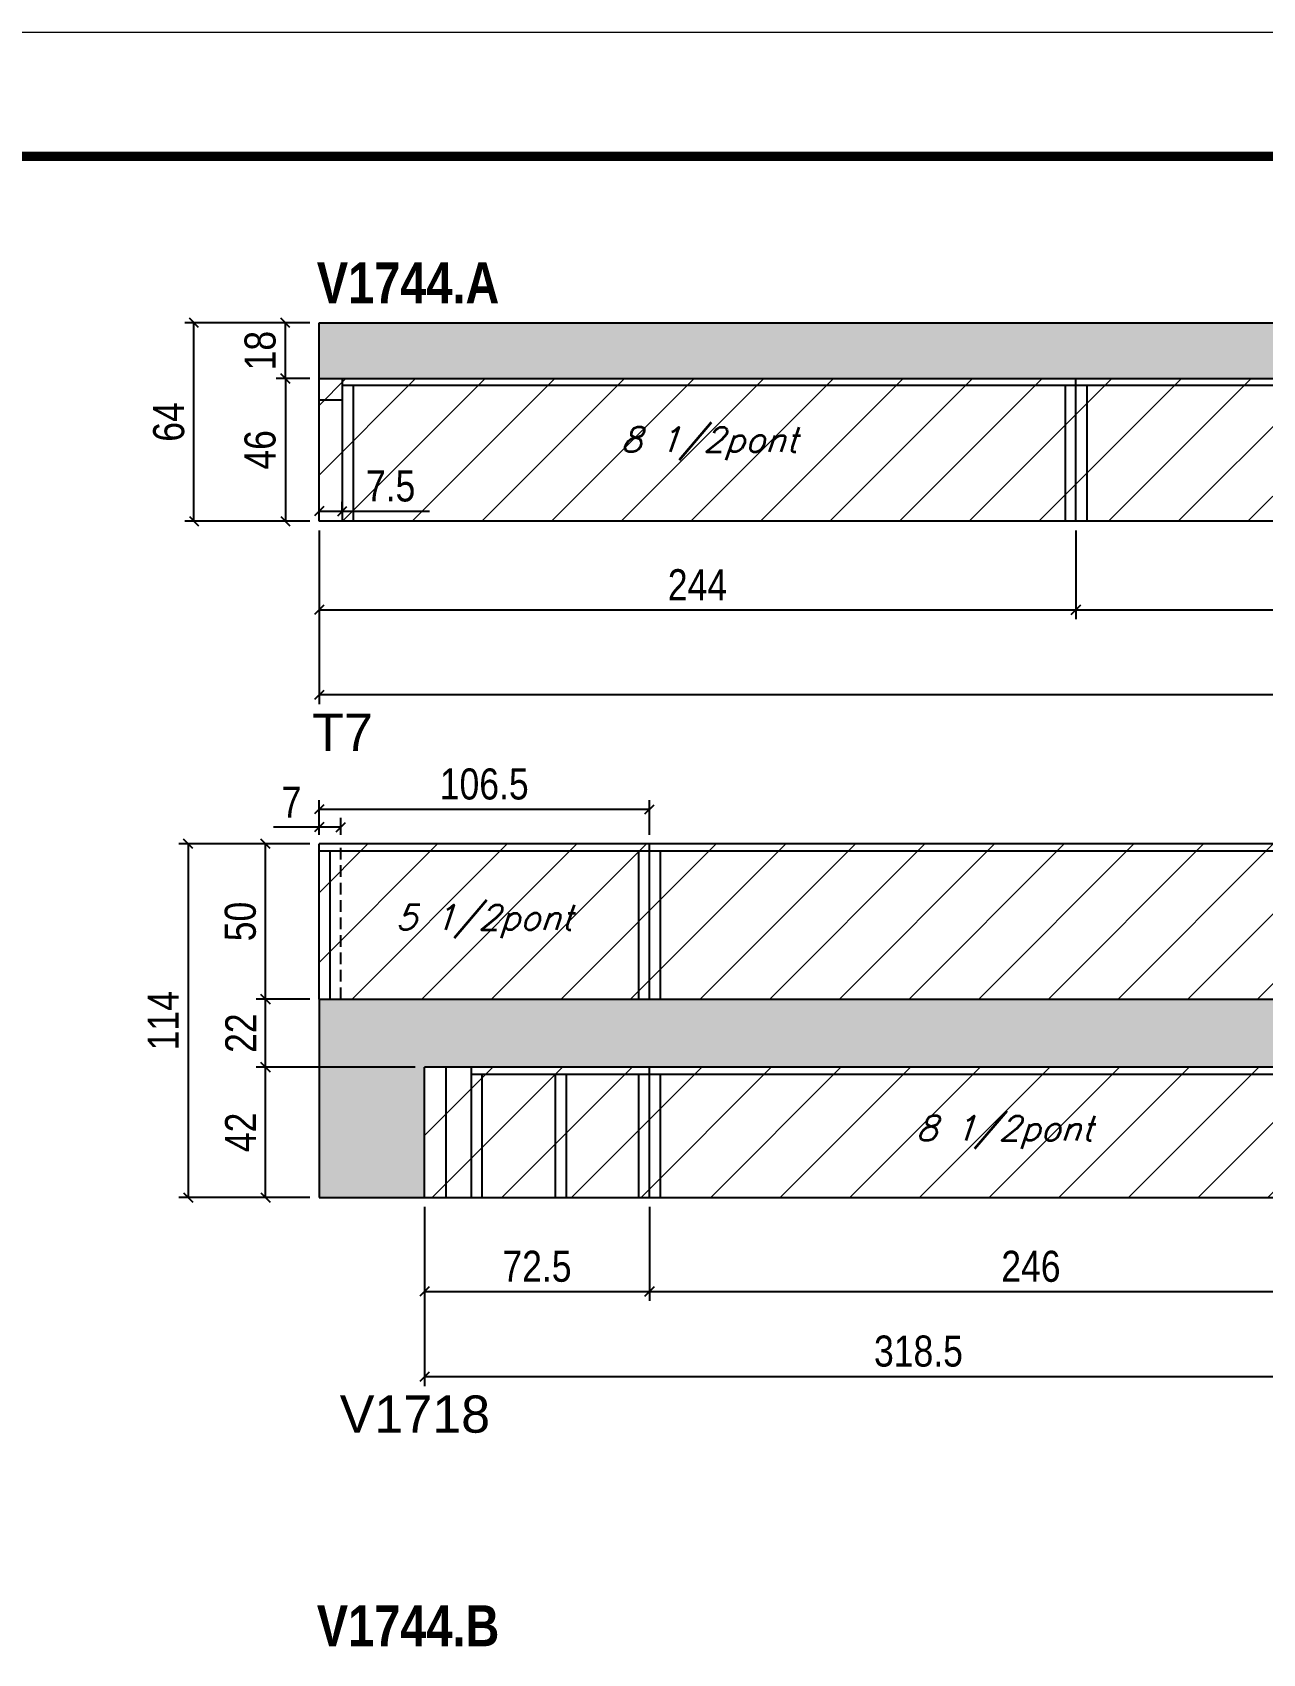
# Model space of a CAD drawing. Extents: x 3309 to 10008, y -2522 to 14608.
# Drawn here: x 3706 to 4103, y 6045 to 6568 of the extents above; entities that cross this region are included whole.
import ezdxf

# ---------------------------------------------------------------- set-up
doc = ezdxf.new("R2010")
doc.units = 0
doc.linetypes.add('DASHED', pattern=[0.75, 0.5, -0.25])
doc.linetypes.add('HIDDEN', pattern=[0.375, 0.25, -0.125])
for name, color, linetype in [('5', 5, 'Continuous'), ('COTA', 241, 'Continuous'), ('NOMENCLATURA', 7, 'Continuous'), ('Painéis', 200, 'Continuous'), ('SARR_2.2x7', 40, 'Continuous'), ('SARR_3.5x7', 81, 'Continuous'), ('texto', 7, 'Continuous')]:
    doc.layers.add(name, color=color, linetype=linetype)
for name, color, linetype, lineweight in [('Folhas', 255, 'Continuous', 9), ('Hachura', 251, 'Continuous', 9), ('SARRAFO DE PRESSAO', 251, 'DASHED', 9)]:
    doc.layers.add(name, color=color, linetype=linetype, lineweight=lineweight)
doc.styles.add('COTA TECNICA', font='techl___.ttf', dxfattribs={"height": 10})
doc.styles.add('Romans', font='romans.shx')
doc.styles.get("Standard").update_dxf_attribs({"font": 'arial.ttf'})
doc.styles.add('TECNICA', font='techb___.ttf', dxfattribs={"height": 10})
doc.dimstyles.new('PAINEL', dxfattribs={"dimtxt": 10, "dimasz": 3, "dimexe": 3, "dimexo": 3, "dimgap": 3, "dimtad": 1, "dimdec": 1, "dimzin": 12, "dimdsep": 46, "dimtxsty": 'COTA TECNICA', "dimblk1": 'OBLIQUE', "dimblk2": 'OBLIQUE', "dimsah": 1, "dimcen": 0.9, "dimclrd": 4, "dimclre": 4, "dimclrt": 240, "dimadec": 1, "dimazin": 3, "dimtfac": 1, "dimtdec": 1, "dimtmove": 0, "dimatfit": 3, "dimfxl": 1, "dimtolj": 1, "dimtzin": 12, "dimarcsym": 0})

# ---------------------------------------------------------------- blocks, each defined once
blk = doc.blocks.new('9999999999')
at = {"layer": 'Folhas'}
blk.add_lwpolyline([(98138.98, 34190.21), (99623.98, 34190.21), (99623.98, 35240.21), (98138.98, 35240.21)], close=True, dxfattribs=at)
at = {"layer": 'Folhas', "color": 30, "const_width": 3}
blk.add_lwpolyline([(98213.98, 34230.21), (99583.98, 34230.21), (99583.98, 35200.21), (98213.98, 35200.21)], close=True, dxfattribs=at)
blk = doc.blocks.new('_Oblique')
at = {"color": 0, "linetype": 'ByBlock', "lineweight": -2}
blk.add_line((-0.5, -0.5), (0.5, 0.5), dxfattribs=at)
blk = doc.blocks.new('*D3573')
at = {"layer": 'COTA', "color": 4, "lineweight": -2, "transparency": 16777216}
for p, q in [((3798.38, 6407.22), (3798.38, 6351.19)), ((4499.88, 6407.22), (4499.88, 6351.19)), ((4499.88, 6354.19), (3798.38, 6354.19))]:
    blk.add_line(p, q, dxfattribs=at)
at = {"layer": 'Defpoints', "color": 0, "transparency": 16777216}
for p in [(3798.38, 6410.22), (4499.88, 6410.22), (3798.38, 6354.19)]:
    blk.add_point(p, dxfattribs=at)
at = {"layer": 'COTA', "color": 4, "lineweight": -2, "transparency": 16777216, "xscale": 3, "yscale": 3, "zscale": 3, "rotation": 180}
blk.add_blockref('_Oblique', (3798.38, 6354.19), dxfattribs=at)
at = {"layer": 'COTA', "color": 4, "lineweight": -2, "transparency": 16777216, "xscale": 3, "yscale": 3, "zscale": 3}
blk.add_blockref('_Oblique', (4499.88, 6354.19), dxfattribs=at)
at = {"layer": 'COTA', "color": 240, "transparency": 16777216, "insert": (4149.13, 6362.3), "char_height": 10, "attachment_point": 5, "style": 'COTA TECNICA'}
blk.add_mtext('\\A1;701.5', dxfattribs=at)
blk = doc.blocks.new('*D3557')
at = {"layer": 'COTA', "color": 4, "lineweight": -2, "transparency": 16777216}
for p, q in [((3798.38, 6413.22), (3798.38, 6416.42)), ((3805.88, 6413.22), (3805.88, 6416.42)), ((3798.38, 6413.42), (3805.88, 6413.42)), ((3805.88, 6413.42), (3834.03, 6413.42))]:
    blk.add_line(p, q, dxfattribs=at)
at = {"layer": 'Defpoints', "color": 0, "transparency": 16777216}
for p in [(3798.38, 6410.22), (3805.88, 6413.42), (3805.88, 6410.22)]:
    blk.add_point(p, dxfattribs=at)
at = {"layer": 'COTA', "color": 4, "lineweight": -2, "transparency": 16777216, "xscale": 3, "yscale": 3, "zscale": 3, "rotation": 180}
blk.add_blockref('_Oblique', (3798.38, 6413.42), dxfattribs=at)
at = {"layer": 'COTA', "color": 4, "lineweight": -2, "transparency": 16777216, "xscale": 3, "yscale": 3, "zscale": 3}
blk.add_blockref('_Oblique', (3805.88, 6413.42), dxfattribs=at)
at = {"layer": 'COTA', "color": 240, "transparency": 16777216, "insert": (3821.45, 6421.53), "char_height": 10, "attachment_point": 5, "style": 'COTA TECNICA'}
blk.add_mtext('\\A1;7.5', dxfattribs=at)
blk = doc.blocks.new('*D3558')
at = {"layer": 'COTA', "color": 4, "lineweight": -2, "transparency": 16777216}
for p, q in [((3798.38, 6407.22), (3798.38, 6378.67)), ((4042.38, 6407.22), (4042.38, 6378.67)), ((3798.38, 6381.67), (4042.38, 6381.67))]:
    blk.add_line(p, q, dxfattribs=at)
at = {"layer": 'Defpoints', "color": 0, "transparency": 16777216}
for p in [(3798.38, 6410.22, 0), (4042.38, 6410.22, 0), (4042.38, 6381.67)]:
    blk.add_point(p, dxfattribs=at)
at = {"layer": 'COTA', "color": 4, "lineweight": -2, "transparency": 16777216, "xscale": 3, "yscale": 3, "zscale": 3, "rotation": 180}
blk.add_blockref('_Oblique', (3798.38, 6381.67), dxfattribs=at)
at = {"layer": 'COTA', "color": 4, "lineweight": -2, "transparency": 16777216, "xscale": 3, "yscale": 3, "zscale": 3}
blk.add_blockref('_Oblique', (4042.38, 6381.67), dxfattribs=at)
at = {"layer": 'COTA', "color": 240, "transparency": 16777216, "insert": (3920.38, 6389.74), "char_height": 10, "attachment_point": 5, "style": 'COTA TECNICA'}
blk.add_mtext('\\A1;244', dxfattribs=at)
blk = doc.blocks.new('*D3559')
at = {"layer": 'COTA', "color": 4, "lineweight": -2, "transparency": 16777216}
for p, q in [((4042.38, 6407.22), (4042.38, 6378.67)), ((4286.38, 6407.22), (4286.38, 6378.67)), ((4042.38, 6381.67), (4286.38, 6381.67))]:
    blk.add_line(p, q, dxfattribs=at)
at = {"layer": 'Defpoints', "color": 0, "transparency": 16777216}
for p in [(4042.38, 6410.22, 0), (4286.38, 6410.22, 0), (4286.38, 6381.67)]:
    blk.add_point(p, dxfattribs=at)
at = {"layer": 'COTA', "color": 4, "lineweight": -2, "transparency": 16777216, "xscale": 3, "yscale": 3, "zscale": 3, "rotation": 180}
blk.add_blockref('_Oblique', (4042.38, 6381.67), dxfattribs=at)
at = {"layer": 'COTA', "color": 4, "lineweight": -2, "transparency": 16777216, "xscale": 3, "yscale": 3, "zscale": 3}
blk.add_blockref('_Oblique', (4286.38, 6381.67), dxfattribs=at)
at = {"layer": 'COTA', "color": 240, "transparency": 16777216, "insert": (4164.38, 6389.74), "char_height": 10, "attachment_point": 5, "style": 'COTA TECNICA'}
blk.add_mtext('\\A1;244', dxfattribs=at)
blk = doc.blocks.new('*D3563')
at = {"layer": 'COTA', "color": 4, "lineweight": -2, "transparency": 16777216}
for p, q in [((3795.38, 6456.22), (3784.51, 6456.22)), ((3787.51, 6456.22), (3787.51, 6410.22)), ((3795.38, 6410.22), (3784.51, 6410.22))]:
    blk.add_line(p, q, dxfattribs=at)
at = {"layer": 'Defpoints', "color": 0, "transparency": 16777216}
for p in [(3798.38, 6456.22, 0), (3787.51, 6410.22), (3798.38, 6410.22, 0)]:
    blk.add_point(p, dxfattribs=at)
at = {"layer": 'COTA', "color": 4, "lineweight": -2, "transparency": 16777216, "xscale": 3, "yscale": 3, "zscale": 3}
for p, rotation in [((3787.51, 6456.22), 90), ((3787.51, 6410.22), 270)]:
    blk.add_blockref('_Oblique', p, dxfattribs=dict(at, rotation=rotation))
at = {"layer": 'COTA', "color": 240, "transparency": 16777216, "insert": (3779.41, 6433.22), "char_height": 10, "attachment_point": 5, "rotation": 90, "style": 'COTA TECNICA'}
blk.add_mtext('\\A1;46', dxfattribs=at)
blk = doc.blocks.new('*D3564')
at = {"layer": 'COTA', "color": 4, "lineweight": -2, "transparency": 16777216}
for p, q in [((3795.38, 6474.22), (3784.51, 6474.22)), ((3787.51, 6456.22), (3787.51, 6474.22)), ((3795.38, 6456.22), (3784.51, 6456.22))]:
    blk.add_line(p, q, dxfattribs=at)
at = {"layer": 'Defpoints', "color": 0, "transparency": 16777216}
for p in [(3787.51, 6474.22), (3798.38, 6474.22, 0), (3798.38, 6456.22, 0)]:
    blk.add_point(p, dxfattribs=at)
at = {"layer": 'COTA', "color": 4, "lineweight": -2, "transparency": 16777216, "xscale": 3, "yscale": 3, "zscale": 3}
for p, rotation in [((3787.51, 6474.22), 90), ((3787.51, 6456.22), 270)]:
    blk.add_blockref('_Oblique', p, dxfattribs=dict(at, rotation=rotation))
at = {"layer": 'COTA', "color": 240, "transparency": 16777216, "insert": (3779.42, 6465.22), "char_height": 10, "attachment_point": 5, "rotation": 90, "style": 'COTA TECNICA'}
blk.add_mtext('\\A1;18', dxfattribs=at)
blk = doc.blocks.new('*D3565')
at = {"layer": 'COTA', "color": 4, "lineweight": -2, "transparency": 16777216}
for p, q in [((3795.38, 6474.22), (3755.06, 6474.22)), ((3758.06, 6410.22), (3758.06, 6474.22)), ((3795.38, 6410.22), (3755.06, 6410.22))]:
    blk.add_line(p, q, dxfattribs=at)
at = {"layer": 'Defpoints', "color": 0, "transparency": 16777216}
for p in [(3758.06, 6474.22), (3798.38, 6474.22, 0), (3798.38, 6410.22, 0)]:
    blk.add_point(p, dxfattribs=at)
at = {"layer": 'COTA', "color": 4, "lineweight": -2, "transparency": 16777216, "xscale": 3, "yscale": 3, "zscale": 3}
for p, rotation in [((3758.06, 6474.22), 90), ((3758.06, 6410.22), 270)]:
    blk.add_blockref('_Oblique', p, dxfattribs=dict(at, rotation=rotation))
at = {"layer": 'COTA', "color": 240, "transparency": 16777216, "insert": (3749.96, 6442.22), "char_height": 10, "attachment_point": 5, "rotation": 90, "style": 'COTA TECNICA'}
blk.add_mtext('\\A1;64', dxfattribs=at)
blk = doc.blocks.new('*D3566')
at = {"layer": 'COTA', "color": 4, "lineweight": -2, "transparency": 16777216}
for p, q in [((3832.38, 6189.15), (3832.38, 6131.33)), ((4150.88, 6189.15), (4150.88, 6131.33)), ((4150.88, 6134.33), (3832.38, 6134.33))]:
    blk.add_line(p, q, dxfattribs=at)
at = {"layer": 'Defpoints', "color": 0, "transparency": 16777216}
for p in [(3832.38, 6192.15), (4150.88, 6192.15), (3832.38, 6134.33)]:
    blk.add_point(p, dxfattribs=at)
at = {"layer": 'COTA', "color": 4, "lineweight": -2, "transparency": 16777216, "xscale": 3, "yscale": 3, "zscale": 3, "rotation": 180}
blk.add_blockref('_Oblique', (3832.38, 6134.33), dxfattribs=at)
at = {"layer": 'COTA', "color": 4, "lineweight": -2, "transparency": 16777216, "xscale": 3, "yscale": 3, "zscale": 3}
blk.add_blockref('_Oblique', (4150.88, 6134.33), dxfattribs=at)
at = {"layer": 'COTA', "color": 240, "transparency": 16777216, "insert": (3991.63, 6142.57), "char_height": 10, "attachment_point": 5, "style": 'COTA TECNICA'}
blk.add_mtext('\\A1;318.5', dxfattribs=at)
blk = doc.blocks.new('*D3567')
at = {"layer": 'COTA', "color": 4, "lineweight": -2, "transparency": 16777216}
for p, q in [((3832.38, 6189.15), (3832.38, 6158.81)), ((3904.88, 6189.15), (3904.88, 6158.81)), ((3832.38, 6161.81), (3904.88, 6161.81))]:
    blk.add_line(p, q, dxfattribs=at)
at = {"layer": 'Defpoints', "color": 0, "transparency": 16777216}
for p in [(3832.38, 6192.15), (3904.88, 6192.15), (3904.88, 6161.81)]:
    blk.add_point(p, dxfattribs=at)
at = {"layer": 'COTA', "color": 4, "lineweight": -2, "transparency": 16777216, "xscale": 3, "yscale": 3, "zscale": 3, "rotation": 180}
blk.add_blockref('_Oblique', (3832.38, 6161.81), dxfattribs=at)
at = {"layer": 'COTA', "color": 4, "lineweight": -2, "transparency": 16777216, "xscale": 3, "yscale": 3, "zscale": 3}
blk.add_blockref('_Oblique', (3904.88, 6161.81), dxfattribs=at)
at = {"layer": 'COTA', "color": 240, "transparency": 16777216, "insert": (3868.63, 6169.92), "char_height": 10, "attachment_point": 5, "style": 'COTA TECNICA'}
blk.add_mtext('\\A1;72.5', dxfattribs=at)
blk = doc.blocks.new('*D3568')
at = {"layer": 'COTA', "color": 4, "lineweight": -2, "transparency": 16777216}
for p, q in [((3904.88, 6189.15), (3904.88, 6158.81)), ((4150.88, 6189.15), (4150.88, 6158.81)), ((3904.88, 6161.81), (4150.88, 6161.81))]:
    blk.add_line(p, q, dxfattribs=at)
at = {"layer": 'Defpoints', "color": 0, "transparency": 16777216}
for p in [(3904.88, 6192.15), (4150.88, 6192.15), (4150.88, 6161.81)]:
    blk.add_point(p, dxfattribs=at)
at = {"layer": 'COTA', "color": 4, "lineweight": -2, "transparency": 16777216, "xscale": 3, "yscale": 3, "zscale": 3, "rotation": 180}
blk.add_blockref('_Oblique', (3904.88, 6161.81), dxfattribs=at)
at = {"layer": 'COTA', "color": 4, "lineweight": -2, "transparency": 16777216, "xscale": 3, "yscale": 3, "zscale": 3}
blk.add_blockref('_Oblique', (4150.88, 6161.81), dxfattribs=at)
at = {"layer": 'COTA', "color": 240, "transparency": 16777216, "insert": (4027.88, 6169.91), "char_height": 10, "attachment_point": 5, "style": 'COTA TECNICA'}
blk.add_mtext('\\A1;246', dxfattribs=at)
blk = doc.blocks.new('*D3569')
at = {"layer": 'COTA', "color": 4, "lineweight": -2, "transparency": 16777216}
for p, q in [((3798.38, 6311.57), (3783.65, 6311.57)), ((3798.38, 6309.15), (3798.38, 6314.57)), ((3805.38, 6311.57), (3798.38, 6311.57)), ((3805.38, 6309.15), (3805.38, 6314.57))]:
    blk.add_line(p, q, dxfattribs=at)
at = {"layer": 'Defpoints', "color": 0, "transparency": 16777216}
for p in [(3798.38, 6311.57), (3798.38, 6306.15, 0), (3805.38, 6306.15, 0)]:
    blk.add_point(p, dxfattribs=at)
at = {"layer": 'COTA', "color": 4, "lineweight": -2, "transparency": 16777216, "xscale": 3, "yscale": 3, "zscale": 3, "rotation": 180}
blk.add_blockref('_Oblique', (3798.38, 6311.57), dxfattribs=at)
at = {"layer": 'COTA', "color": 4, "lineweight": -2, "transparency": 16777216, "xscale": 3, "yscale": 3, "zscale": 3}
blk.add_blockref('_Oblique', (3805.38, 6311.57), dxfattribs=at)
at = {"layer": 'COTA', "color": 240, "transparency": 16777216, "insert": (3789.51, 6319.64), "char_height": 10, "attachment_point": 5, "style": 'COTA TECNICA'}
blk.add_mtext('\\A1;7', dxfattribs=at)
blk = doc.blocks.new('*D3584')
at = {"layer": 'COTA', "color": 4, "lineweight": -2, "transparency": 16777216}
for p, q in [((3829.38, 6234.15), (3778.15, 6234.15)), ((3781.15, 6192.15), (3781.15, 6234.15)), ((3795.38, 6192.15), (3778.15, 6192.15))]:
    blk.add_line(p, q, dxfattribs=at)
at = {"layer": 'Defpoints', "color": 0, "transparency": 16777216}
for p in [(3781.15, 6234.15), (3832.38, 6234.15, 0), (3798.38, 6192.15, 0)]:
    blk.add_point(p, dxfattribs=at)
at = {"layer": 'COTA', "color": 4, "lineweight": -2, "transparency": 16777216, "xscale": 3, "yscale": 3, "zscale": 3}
for p, rotation in [((3781.15, 6234.15), 90), ((3781.15, 6192.15), 270)]:
    blk.add_blockref('_Oblique', p, dxfattribs=dict(at, rotation=rotation))
at = {"layer": 'COTA', "color": 240, "transparency": 16777216, "insert": (3773.08, 6213.15), "char_height": 10, "attachment_point": 5, "rotation": 90, "style": 'COTA TECNICA'}
blk.add_mtext('\\A1;42', dxfattribs=at)
blk = doc.blocks.new('*D3585')
at = {"layer": 'COTA', "color": 4, "lineweight": -2, "transparency": 16777216}
for p, q in [((3795.38, 6256.15), (3778.15, 6256.15)), ((3781.15, 6234.15), (3781.15, 6256.15)), ((3829.38, 6234.15), (3778.15, 6234.15))]:
    blk.add_line(p, q, dxfattribs=at)
at = {"layer": 'Defpoints', "color": 0, "transparency": 16777216}
for p in [(3781.15, 6256.15), (3798.38, 6256.15, 0), (3832.38, 6234.15, 0)]:
    blk.add_point(p, dxfattribs=at)
at = {"layer": 'COTA', "color": 4, "lineweight": -2, "transparency": 16777216, "xscale": 3, "yscale": 3, "zscale": 3}
for p, rotation in [((3781.15, 6256.15), 90), ((3781.15, 6234.15), 270)]:
    blk.add_blockref('_Oblique', p, dxfattribs=dict(at, rotation=rotation))
at = {"layer": 'COTA', "color": 240, "transparency": 16777216, "insert": (3773.15, 6245.15), "char_height": 10, "attachment_point": 5, "rotation": 90, "style": 'COTA TECNICA'}
blk.add_mtext('\\A1;22', dxfattribs=at)
blk = doc.blocks.new('*D3586')
at = {"layer": 'COTA', "color": 4, "lineweight": -2, "transparency": 16777216}
for p, q in [((3795.38, 6306.15), (3778.15, 6306.15)), ((3781.15, 6256.15), (3781.15, 6306.15)), ((3795.38, 6256.15), (3778.15, 6256.15))]:
    blk.add_line(p, q, dxfattribs=at)
at = {"layer": 'Defpoints', "color": 0, "transparency": 16777216}
for p in [(3781.15, 6306.15), (3798.38, 6306.15, 0), (3798.38, 6256.15, 0)]:
    blk.add_point(p, dxfattribs=at)
at = {"layer": 'COTA', "color": 4, "lineweight": -2, "transparency": 16777216, "xscale": 3, "yscale": 3, "zscale": 3}
for p, rotation in [((3781.15, 6306.15), 90), ((3781.15, 6256.15), 270)]:
    blk.add_blockref('_Oblique', p, dxfattribs=dict(at, rotation=rotation))
at = {"layer": 'COTA', "color": 240, "transparency": 16777216, "insert": (3773.04, 6281.15), "char_height": 10, "attachment_point": 5, "rotation": 90, "style": 'COTA TECNICA'}
blk.add_mtext('\\A1;50', dxfattribs=at)
blk = doc.blocks.new('*D3587')
at = {"layer": 'COTA', "color": 4, "lineweight": -2, "transparency": 16777216}
for p, q in [((3795.38, 6306.15), (3753.22, 6306.15)), ((3756.22, 6306.15), (3756.22, 6192.15)), ((3795.38, 6192.15), (3753.22, 6192.15))]:
    blk.add_line(p, q, dxfattribs=at)
at = {"layer": 'Defpoints', "color": 0, "transparency": 16777216}
for p in [(3798.38, 6306.15, 0), (3756.22, 6192.15), (3798.38, 6192.15, 0)]:
    blk.add_point(p, dxfattribs=at)
at = {"layer": 'COTA', "color": 4, "lineweight": -2, "transparency": 16777216, "xscale": 3, "yscale": 3, "zscale": 3}
for p, rotation in [((3756.22, 6306.15), 90), ((3756.22, 6192.15), 270)]:
    blk.add_blockref('_Oblique', p, dxfattribs=dict(at, rotation=rotation))
at = {"layer": 'COTA', "color": 240, "transparency": 16777216, "insert": (3748.15, 6249.15), "char_height": 10, "attachment_point": 5, "rotation": 90, "style": 'COTA TECNICA'}
blk.add_mtext('\\A1;114', dxfattribs=at)
blk = doc.blocks.new('*D3588')
at = {"layer": 'COTA', "color": 4, "lineweight": -2, "transparency": 16777216}
for p, q in [((3798.38, 6309.15), (3798.38, 6320.32)), ((3904.88, 6309.15), (3904.88, 6320.32)), ((3798.38, 6317.32), (3904.88, 6317.32))]:
    blk.add_line(p, q, dxfattribs=at)
at = {"layer": 'Defpoints', "color": 0, "transparency": 16777216}
for p in [(3904.88, 6317.32), (3798.38, 6306.15, 0), (3904.88, 6306.15, 0)]:
    blk.add_point(p, dxfattribs=at)
at = {"layer": 'COTA', "color": 4, "lineweight": -2, "transparency": 16777216, "xscale": 3, "yscale": 3, "zscale": 3, "rotation": 180}
blk.add_blockref('_Oblique', (3798.38, 6317.32), dxfattribs=at)
at = {"layer": 'COTA', "color": 4, "lineweight": -2, "transparency": 16777216, "xscale": 3, "yscale": 3, "zscale": 3}
blk.add_blockref('_Oblique', (3904.88, 6317.32), dxfattribs=at)
at = {"layer": 'COTA', "color": 240, "transparency": 16777216, "insert": (3851.63, 6325.43), "char_height": 10, "attachment_point": 5, "style": 'COTA TECNICA'}
blk.add_mtext('\\A1;106.5', dxfattribs=at)

msp = doc.modelspace()

# ---------------------------------------------------------------- hatches: boundary and pattern name
at = {"layer": 'COTA'}
h = msp.add_hatch(dxfattribs=at)
h.set_pattern_fill('AR-CONC', color=256, scale=0.03)
h.set_pattern_definition([(50, (-4702.123, -1152.575), (5.46554, -0.4781726), [0.5715, -6.2865]), (355, (-4702.123, -1152.575), (-1.0573026, 5.7317054), [0.4572, -5.0292175]), (100.451445, (-4701.6677, -1152.615), (4.4082374, 5.2535326), [0.4857003, -5.3427073]), (46.1842, (-4702.123, -1151.051), (8.1323712, -1.26127), [0.85725, -9.42975]), (96.63556, (-4701.4454, -1151.156), (7.122124, 7.422784), [0.7285507, -8.014068]), (351.18415, (-4702.123, -1151.051), (7.122124, 7.422784), [0.685799, -7.543792]), (21, (-4701.361, -1151.432), (4.5484317, -3.067956), [0.5715, -6.2865]), (326, (-4701.361, -1151.432), (1.8540609, 5.525639), [0.4572, -5.0292]), (71.451445, (-4700.982, -1151.688), (6.4024926, 2.457683), [0.4857003, -5.342698]), (37.5, (-4702.1231, -1152.5751), (0.0926581, 2.53665117), [0, -4.96824, 0, -5.1054, 0, -5.04825]), (7.5, (-4702.1231, -1152.575), (2.0045899, 3.00541724), [0, -2.91084, 0, -4.85394, 0, -1.92405]), (327.5, (-4703.8224, -1152.5751), (4.06771786, -0.17186232), [0, -1.905, 0, -5.9436, 0, -7.8867]), (317.5, (-4704.5844, -1152.575), (4.4438754, 0.7627947), [0, -2.4765, 0, -3.94716, 0, -5.6007])])
h.paths.add_polyline_path([(4431.88, 6425.22), (4431.88, 6456.22), (4499.88, 6456.22), (4499.88, 6474.22), (3798.38, 6474.22), (3798.38, 6456.22), (4363.88, 6456.22), (4363.88, 6425.22)])
h = msp.add_hatch(dxfattribs=at)
h.set_pattern_fill('AR-CONC', color=256, scale=0.03)
h.set_pattern_definition([(50, (-4770.123, -1148.575), (5.46554, -0.4781726), [0.5715, -6.2865]), (355, (-4770.123, -1148.575), (-1.0573026, 5.7317054), [0.4572, -5.0292175]), (100.451445, (-4769.6677, -1148.615), (4.4082374, 5.2535326), [0.4857003, -5.3427073]), (46.1842, (-4770.123, -1147.051), (8.1323712, -1.26127), [0.85725, -9.42975]), (96.63556, (-4769.4454, -1147.156), (7.122124, 7.422784), [0.7285507, -8.014068]), (351.18415, (-4770.123, -1147.051), (7.122124, 7.422784), [0.685799, -7.543792]), (21, (-4769.361, -1147.432), (4.5484317, -3.067956), [0.5715, -6.2865]), (326, (-4769.361, -1147.432), (1.8540609, 5.525639), [0.4572, -5.0292]), (71.451445, (-4768.982, -1147.688), (6.4024926, 2.457683), [0.4857003, -5.342698]), (37.5, (-4770.1231, -1148.5751), (0.0926581, 2.53665117), [0, -4.96824, 0, -5.1054, 0, -5.04825]), (7.5, (-4770.1231, -1148.575), (2.0045899, 3.00541724), [0, -2.91084, 0, -4.85394, 0, -1.92405]), (327.5, (-4771.8224, -1148.5751), (4.06771786, -0.17186232), [0, -1.905, 0, -5.9436, 0, -7.8867]), (317.5, (-4772.5844, -1148.575), (4.4438754, 0.7627947), [0, -2.4765, 0, -3.94716, 0, -5.6007])])
h.paths.add_polyline_path([(4150.88, 6256.15), (3798.38, 6256.15), (3798.38, 6192.15), (3832.38, 6192.15), (3832.38, 6234.15), (4150.88, 6234.15), (4150.88, 6192.15), (4180.88, 6192.15), (4180.88, 6234.15), (4472.88, 6234.15), (4472.88, 6256.15), (4180.88, 6256.15), (4180.88, 6306.15), (4150.88, 6306.15)])
at = {"layer": 'Hachura', "linetype": 'ByBlock'}
h = msp.add_hatch(dxfattribs=at)
h.set_pattern_fill('ANSI31', color=256, scale=5)
h.paths.add_polyline_path([(4042.38, 6410.22), (4042.38, 6456.22), (3798.38, 6456.22), (3798.38, 6410.22)])
h.paths.add_polyline_path([(4042.38, 6456.22), (4042.38, 6410.22), (4286.38, 6410.22), (4286.38, 6456.22)])
h.paths.add_polyline_path([(4286.38, 6456.22), (4286.38, 6410.22), (4431.88, 6410.22), (4431.88, 6425.22), (4363.88, 6425.22), (4363.88, 6456.22)])
h.paths.add_polyline_path([(4431.88, 6456.22), (4431.88, 6410.22), (4499.88, 6410.22), (4499.88, 6456.22)])
h.paths.add_polyline_path([(4472.88, 6306.15), (4426.88, 6306.15), (4426.88, 6256.15), (4472.88, 6256.15)])
h.paths.add_polyline_path([(4426.88, 6256.15), (4426.88, 6306.15), (4182.88, 6306.15), (4182.88, 6256.15)])
h.paths.add_polyline_path([(3904.88, 6306.15), (3904.88, 6256.15), (4148.88, 6256.15), (4148.88, 6306.15)])
h.paths.add_polyline_path([(3904.88, 6256.15), (3904.88, 6306.15), (3798.38, 6306.15), (3798.38, 6256.15)])
h.paths.add_polyline_path([(3832.38, 6234.15), (3832.38, 6192.15), (3904.88, 6192.15), (3904.88, 6234.15)])
h.paths.add_polyline_path([(4148.88, 6192.15), (4148.88, 6234.15), (3904.88, 6234.15), (3904.88, 6192.15)])
h.paths.add_polyline_path([(4182.88, 6234.15), (4182.88, 6192.15), (4426.88, 6192.15), (4426.88, 6234.15)])
h.paths.add_polyline_path([(4472.88, 6234.15), (4426.88, 6234.15), (4426.88, 6192.15), (4472.88, 6192.15)])
h.paths.add_polyline_path([(4641.84, 6187.65), (4622.84, 6187.65), (4622.84, 6137.65), (4641.84, 6137.65)])
h.paths.add_polyline_path([(4679.38, 5974.22), (4608.38, 5974.22), (4608.38, 5927.22), (4679.38, 5927.22)])
h.paths.add_polyline_path([(4608.38, 5927.22), (4608.38, 5974.22), (4364.38, 5974.22), (4364.38, 5927.22)])
h.paths.add_polyline_path([(4120.38, 5974.22), (4120.38, 5927.22), (4364.38, 5927.22), (4364.38, 5974.22)])
h.paths.add_polyline_path([(4090.38, 5927.22), (4090.38, 5974.22), (4044.38, 5974.22), (4044.38, 5927.22)])
h.paths.add_polyline_path([(4044.38, 5927.22), (4044.38, 5974.22), (3798.38, 5974.22), (3798.38, 5927.22)])
h.paths.add_polyline_path([(3798.38, 6041.22), (3798.38, 5991.22), (4044.38, 5991.22), (4044.38, 6041.22)])
h.paths.add_polyline_path([(4044.38, 5991.22), (4090.38, 5991.22), (4090.38, 6041.22), (4044.38, 6041.22)])
h.paths.add_polyline_path([(4120.38, 6041.22), (4120.38, 5991.22), (4221.38, 5991.22), (4221.38, 6041.22)])
h.paths.add_polyline_path([(4221.38, 6041.22), (4221.38, 5991.22), (4465.38, 5991.22), (4465.38, 6041.22)])

# ---------------------------------------------------------------- linework, layer by layer
at = {"layer": 'COTA'}
for p, q in [((3798.38, 6456.22, 0), (3798.38, 6474.22, 0)), ((3798.38, 6474.22, 0), (4499.88, 6474.22, 0)), ((3798.38, 6256.15, 0), (3798.38, 6192.15, 0)), ((3798.38, 6192.15, 0), (3832.38, 6192.15, 0))]:
    msp.add_line(p, q, dxfattribs=at)
at = {"layer": 'Painéis', "linetype": 'ByBlock'}
for p, q in [((3798.38, 6410.22, 0), (3798.38, 6456.22, 0)), ((3798.38, 6456.22, 0), (4363.88, 6456.22, 0)), ((4042.38, 6410.22, 0), (4042.38, 6456.22, 0)), ((4499.88, 6410.22, 0), (3798.38, 6410.22, 0)), ((4150.88, 6306.15, 0), (3798.38, 6306.15, 0)), ((3798.38, 6256.15, 0), (3798.38, 6306.15, 0)), ((3904.88, 6256.15, 0), (3904.88, 6306.15, 0)), ((3798.38, 6256.15, 0), (4150.88, 6256.15, 0)), ((4150.88, 6234.15, 0), (3832.38, 6234.15, 0)), ((3832.38, 6192.15, 0), (3832.38, 6234.15, 0)), ((3904.88, 6192.15, 0), (3904.88, 6234.15, 0)), ((3832.38, 6192.15, 0), (4150.88, 6192.15, 0))]:
    msp.add_line(p, q, dxfattribs=at)
at = {"layer": 'SARR_2.2x7', "linetype": 'Continuous'}
for p, q in [((4042.38, 6454.02, 0), (3805.88, 6454.02, 0)), ((4286.38, 6454.02, 0), (4042.38, 6454.02, 0)), ((3805.88, 6449.22, 0), (3798.38, 6449.22, 0)), ((3798.38, 6303.95, 0), (3904.88, 6303.95, 0)), ((3904.88, 6303.95, 0), (4133.88, 6303.95, 0)), ((3839.38, 6192.15, 0), (3839.38, 6234.15, 0)), ((3847.38, 6231.95, 0), (3904.88, 6231.95, 0)), ((3904.88, 6231.95, 0), (4133.88, 6231.95, 0))]:
    msp.add_line(p, q, dxfattribs=at)
at = {"layer": 'SARR_2.2x7', "linetype": 'HIDDEN', "ltscale": 15}
msp.add_line((3805.38, 6256.15, 0), (3805.38, 6306.15, 0), dxfattribs=at)
at = {"layer": 'SARR_3.5x7'}
for p, q in [((3805.88, 6456.22, 0), (3805.88, 6410.22, 0)), ((3809.38, 6454.02, 0), (3809.38, 6410.22, 0)), ((4038.88, 6454.02, 0), (4038.88, 6410.22, 0)), ((4045.88, 6454.02, 0), (4045.88, 6410.22, 0)), ((3801.88, 6303.95, 0), (3801.88, 6256.15, 0)), ((3901.38, 6303.95, 0), (3901.38, 6256.15, 0)), ((3908.38, 6303.95, 0), (3908.38, 6256.15, 0)), ((3847.38, 6234.15, 0), (3847.38, 6192.15, 0)), ((3850.88, 6231.95, 0), (3850.88, 6192.15, 0)), ((3874.54, 6231.95, 0), (3874.54, 6192.15, 0)), ((3878.04, 6231.95, 0), (3878.04, 6192.15, 0)), ((3901.38, 6231.95, 0), (3901.38, 6192.15, 0)), ((3908.38, 6231.95, 0), (3908.38, 6192.15, 0))]:
    msp.add_line(p, q, dxfattribs=at)

# ---------------------------------------------------------------- block references
at = {"layer": 'SARRAFO DE PRESSAO', "color": 6, "linetype": 'ByBlock'}
msp.add_blockref('9999999999', (-94829.61, -28672.37), dxfattribs=at)

# ---------------------------------------------------------------- texts
at = {"layer": '5', "linetype": 'Continuous'}
for s, p in [('T7', (3796.14, 6336.18)), ('V1718', (3805.05, 6116.32, 0))]:
    msp.add_text(s, height=12, rotation=360, dxfattribs=at).set_placement(p)
at = {"layer": 'NOMENCLATURA', "style": 'TECNICA'}
for s, p in [('V1744.A', (3797.66, 6480.46, 0)), ('V1744.B', (3797.66, 6047.46, 0))]:
    msp.add_text(s, height=13.2, dxfattribs=at).set_placement(p)
at = {"layer": 'texto', "color": 2, "char_height": 8, "attachment_point": 5, "style": 'Romans'}
for s, insert in [('{\\Q19;\\C256;8 1/2pont}', (3924.13, 6435.22, 0)), ('{\\Q19;\\C256;5 1/2pont}', (3851.63, 6281.15, 0)), ('{\\Q19;\\C256;8 1/2pont}', (4019.38, 6213.15, 0))]:
    msp.add_mtext(s, dxfattribs=dict(at, insert=insert))

# ---------------------------------------------------------------- dimensions: what is measured, and where the dimension line sits
at = {"layer": 'COTA'}
for base, p1, p2, angle, picture, middle in [((3758.06, 6474.22), (3798.38, 6410.22, 0), (3798.38, 6474.22, 0), 90, '*D3565', (3749.96, 6442.22)), ((3787.51, 6474.22), (3798.38, 6456.22, 0), (3798.38, 6474.22, 0), 90, '*D3564', (3779.42, 6465.22)), ((3787.51, 6410.22), (3798.38, 6456.22, 0), (3798.38, 6410.22, 0), 90, '*D3563', (3779.41, 6433.22)), ((3805.88, 6413.42, 0), (3798.38, 6410.22, 0), (3805.88, 6410.22, 0), 180, '*D3557', (3821.45, 6421.53, 0)), ((3756.22, 6192.15), (3798.38, 6306.15, 0), (3798.38, 6192.15, 0), 90, '*D3587', (3748.15, 6249.15)), ((3781.15, 6234.15), (3798.38, 6192.15, 0), (3832.38, 6234.15, 0), 90, '*D3584', (3773.08, 6213.15)), ((3832.38, 6134.33, 0), (4150.88, 6192.15, 0), (3832.38, 6192.15, 0), 180, '*D3566', (3991.63, 6142.57, 0))]:
    dim = msp.add_linear_dim(base=base, p1=p1, p2=p2, angle=angle, dimstyle='PAINEL', dxfattribs=at)
    dim.commit()
    dim.dimension.update_dxf_attribs({"geometry": picture, "text_midpoint": middle})
for base, p1, p2, picture, middle in [((3798.38, 6354.19, 0), (4499.88, 6410.22, 0), (3798.38, 6410.22, 0), '*D3573', (4149.13, 6362.3, 0)), ((4042.38, 6381.67), (3798.38, 6410.22, 0), (4042.38, 6410.22, 0), '*D3558', (3920.38, 6389.74)), ((3904.88, 6317.32), (3798.38, 6306.15, 0), (3904.88, 6306.15, 0), '*D3588', (3851.63, 6325.43)), ((3798.38, 6311.57), (3805.38, 6306.15, 0), (3798.38, 6306.15, 0), '*D3569', (3789.51, 6319.64)), ((3904.88, 6161.81, 0), (3832.38, 6192.15, 0), (3904.88, 6192.15, 0), '*D3567', (3868.63, 6169.92, 0))]:
    dim = msp.add_linear_dim(base=base, p1=p1, p2=p2, dimstyle='PAINEL', dxfattribs=at)
    dim.commit()
    dim.dimension.update_dxf_attribs({"geometry": picture, "text_midpoint": middle})
for base, p1, p2, picture, middle in [((4286.38, 6381.67), (4042.38, 6410.22, 0), (4286.38, 6410.22, 0), '*D3559', (4164.38, 6389.74)), ((4150.88, 6161.81, 0), (3904.88, 6192.15, 0), (4150.88, 6192.15, 0), '*D3568', (4027.88, 6169.91, 0))]:
    dim = msp.add_linear_dim(base=base, p1=p1, p2=p2, dimstyle='PAINEL', override={"dimtmove": 1}, dxfattribs=at)
    dim.commit()
    dim.dimension.update_dxf_attribs({"geometry": picture, "text_midpoint": middle})
for base, p1, p2, picture, middle in [((3781.15, 6306.15), (3798.38, 6256.15, 0), (3798.38, 6306.15, 0), '*D3586', (3773.04, 6281.15)), ((3781.15, 6256.15), (3832.38, 6234.15, 0), (3798.38, 6256.15, 0), '*D3585', (3773.15, 6245.15))]:
    dim = msp.add_linear_dim(base=base, p1=p1, p2=p2, angle=90, dimstyle='PAINEL', override={"dimtmove": 1}, dxfattribs=at)
    dim.commit()
    dim.dimension.update_dxf_attribs({"geometry": picture, "text_midpoint": middle})

doc.saveas('drawing.dxf')
